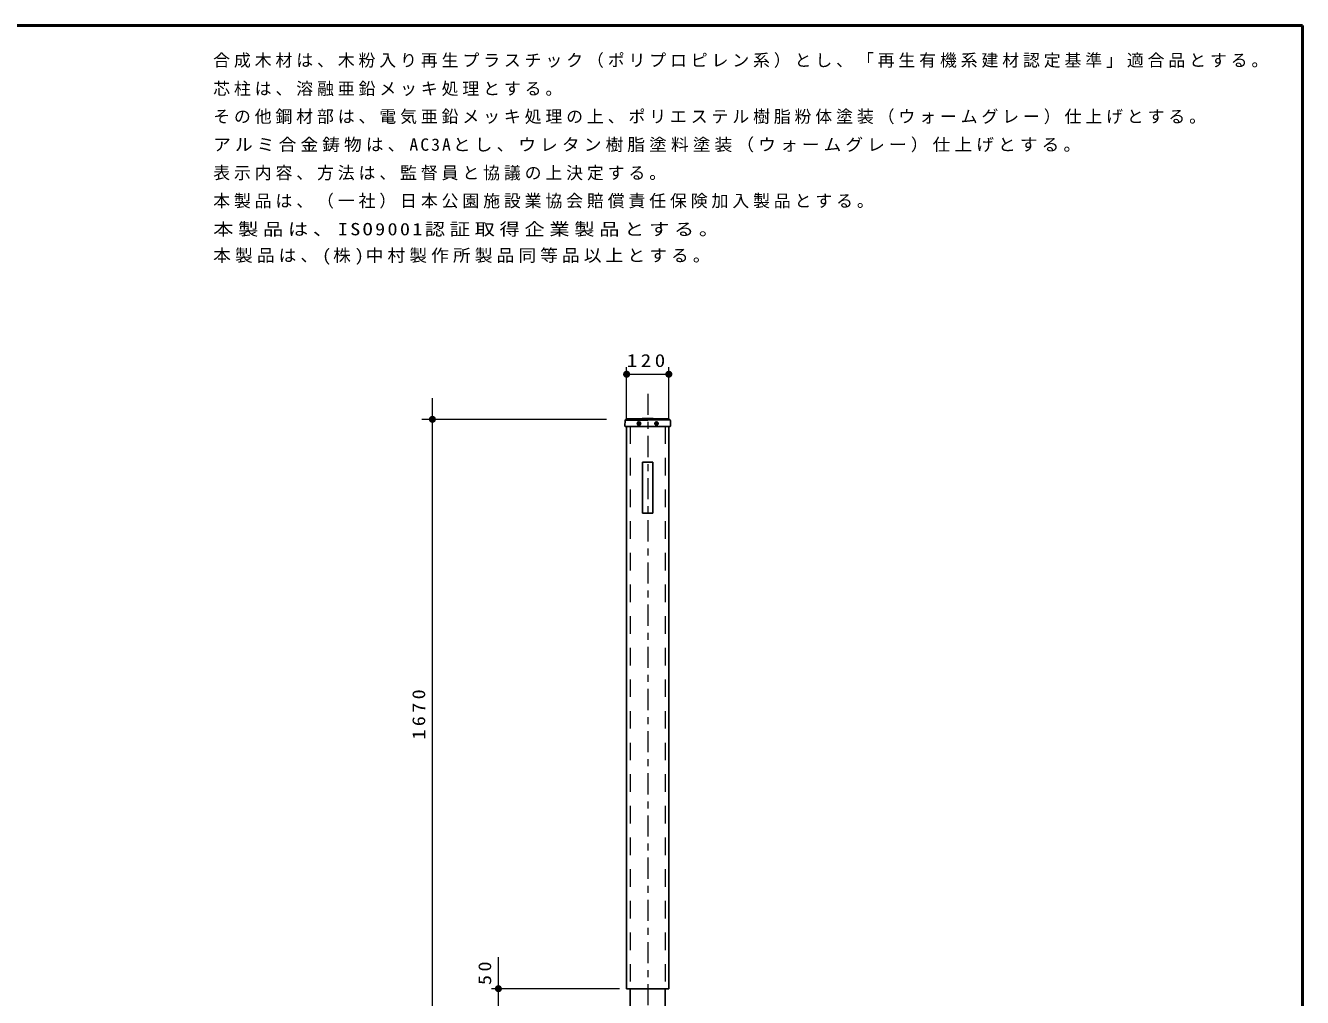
# Model space of a CAD drawing. Units: millimetres on the paper, scale 1:20. Extents: x -365 to 0, y -26 to 257.
# Drawn here: x -181.6 to 0, y 118.7 to 257 of the extents above; entities that cross this region are included whole.
import ezdxf

# ---------------------------------------------------------------- set-up
doc = ezdxf.new("R2010")
doc.units = ezdxf.units.MM
doc.linetypes.add('USER1', pattern=[4.5, 2.5, -2])
doc.linetypes.add('USER2', pattern=[6, 3, -1, 1, -1])
doc.layers.add('LY_1', color=7, linetype='Continuous', lineweight=13)
doc.layers.add('LY_2', color=7, linetype='Continuous', lineweight=13)
doc.styles.add('ＭＳ ゴシック', font='')
doc.styles.get('ＭＳ ゴシック').set_extended_font_data('MS Gothic')

# ---------------------------------------------------------------- blocks, each defined once
blk = doc.blocks.new('filled_dot')
at = {"color": 0, "linetype": 'Continuous', "lineweight": -2, "const_width": 1.25}
blk.add_lwpolyline([(-0.625, 0, 1), (0.625, 0, 1)], format="xyb", close=True, dxfattribs=at)

msp = doc.modelspace()

# ---------------------------------------------------------------- linework, layer by layer
at = {"layer": 'LY_1'}
for p, q in [((-96.105, 200.973), (-96.105, 208.391)), ((-96.105, 207.391), (-90.105, 207.391)), ((-90.105, 200.973), (-90.105, 208.391)), ((-123.722, 114.473), (-123.722, 203.973)), ((-98.98, 200.973), (-125.222, 200.973)), ((-96.283, 200.873), (-93.105, 200.873)), ((-96.128, 201.023), (-93.105, 201.023)), ((-90.082, 201.023), (-93.105, 201.023)), ((-89.927, 200.873), (-93.105, 200.873)), ((-114.336, 117.473), (-114.336, 124.471)), ((-97.105, 119.973), (-115.336, 119.973))]:
    msp.add_line(p, q, dxfattribs=at)
at = {"layer": 'LY_1', "linetype": 'USER2'}
msp.add_line((-93.105, 204.615), (-93.105, 79.131), dxfattribs=at)
at = {"layer": 'LY_1', "lineweight": 25}
for p, q in [((-96.355, 200.035), (-96.327, 200.825)), ((-96.294, 199.973), (-93.105, 199.973)), ((-96.105, 200.973), (-90.105, 200.973)), ((-96.105, 199.973), (-96.105, 119.973)), ((-89.915, 199.973), (-93.105, 199.973)), ((-90.105, 199.973), (-90.105, 119.973)), ((-89.855, 200.035), (-89.882, 200.825)), ((-93.855, 194.873), (-92.355, 194.873)), ((-93.855, 194.873), (-93.855, 187.623)), ((-92.355, 194.873), (-92.355, 187.623)), ((-93.855, 187.623), (-92.355, 187.623)), ((-90.105, 119.973), (-96.105, 119.973)), ((-95.605, 119.973), (-95.605, 87.471)), ((-90.605, 119.973), (-90.605, 87.471))]:
    msp.add_line(p, q, dxfattribs=at)
at = {"layer": 'LY_1', "linetype": 'USER1'}
for p, q in [((-95.605, 199.973), (-95.605, 119.973)), ((-90.605, 199.973), (-90.605, 119.973))]:
    msp.add_line(p, q, dxfattribs=at)
at = {"layer": 'LY_1', "lineweight": 25}
for centre, radius in [((-94.355, 200.373), 0.25), ((-94.355, 200.373), 0.113), ((-91.855, 200.373), 0.25), ((-91.855, 200.373), 0.113)]:
    msp.add_circle(centre, radius, dxfattribs=at)
for centre, radius, start, end in [((-96.294, 200.033), 0.0603, 178, 270), ((-96.277, 200.823), 0.05, 101.3479, 178), ((-96.317, 201.019), 0.15, 281.3479, 346.77292), ((-96.122, 200.973), 0.05, 91.90218, 166.77292), ((-93.13, 110.881), 90.192, 90, 91.90218), ((-93.08, 110.881), 90.192, 88.09782, 90), ((-90.088, 200.973), 0.05, 13.22708, 88.09782), ((-89.893, 201.019), 0.15, 193.22708, 258.6521), ((-89.932, 200.823), 0.05, 2, 78.6521), ((-89.915, 200.033), 0.0603, 270, 2)]:
    msp.add_arc(centre, radius, start, end, dxfattribs=at)
at = {"layer": 'LY_2', "lineweight": 50}
for p, q in [((0, 257), (-365, 257)), ((0, 0), (0, 257))]:
    msp.add_line(p, q, dxfattribs=at)

# ---------------------------------------------------------------- block references
at = {"layer": 'LY_1', "xscale": 0.4, "yscale": 0.4}
msp.add_blockref('filled_dot', (-96.105, 207.391), dxfattribs=at)
for p, rotation in [((-90.105, 207.391), 180), ((-123.722, 200.973), 90), ((-114.336, 119.973), 270)]:
    msp.add_blockref('filled_dot', p, dxfattribs=dict(at, rotation=rotation))

# ---------------------------------------------------------------- texts
at = {"layer": 'LY_1', "style": 'ＭＳ ゴシック'}
for s, insert, char_height, attachment_point in [('\\T1.23;合成木材は、木粉入り再生プラスチック（ポリプロピレン系）とし、「再生有機系建材認定基準」適合品とする。', (-154.896, 250.954), 1.76, 7), ('\\T1.23;芯柱は、溶融亜鉛メッキ処理とする。', (-154.896, 246.954), 1.76, 7), ('\\T1.23;その他鋼材部は、電気亜鉛メッキ処理の上、ポリエステル樹脂粉体塗装（ウォームグレー）仕上げとする。', (-154.896, 242.954), 1.76, 7), ('\\T1.23;\\W1.05;アルミ合金鋳物は、AC3Aとし、ウレタン樹脂塗料塗装（ウォームグレー）仕上げとする。', (-154.896, 238.954), 1.76, 7), ('\\T1.23;表示内容、方法は、監督員と協議の上決定する。', (-154.896, 234.954), 1.76, 7), ('\\T1.23;本製品は、（一社）日本公園施設業協会賠償責任保険加入製品とする。', (-154.896, 230.954), 1.76, 7), ('\\T1.23;\\W1.2;本製品は、ISO9001認証取得企業製品とする。', (-154.896, 226.954), 1.76, 7), ('\\T1.23;\\W1.05;本製品は、(株)中村製作所製品同等品以上とする。', (-154.896, 222.954), 1.76, 7), ('\\T1.33;\\W1.2;120', (-93.105, 208.391), 1.833, 8)]:
    msp.add_mtext(s, dxfattribs=dict(at, insert=insert, char_height=char_height, attachment_point=attachment_point))
at = {"layer": 'LY_1', "char_height": 1.833, "attachment_point": 8, "rotation": 90, "style": 'ＭＳ ゴシック'}
for s, insert in [('\\T1.33;\\W1.15;1670', (-124.722, 159.223)), ('\\T1.34;\\W1.15;50', (-115.336, 122.409))]:
    msp.add_mtext(s, dxfattribs=dict(at, insert=insert))

doc.saveas('drawing.dxf')
